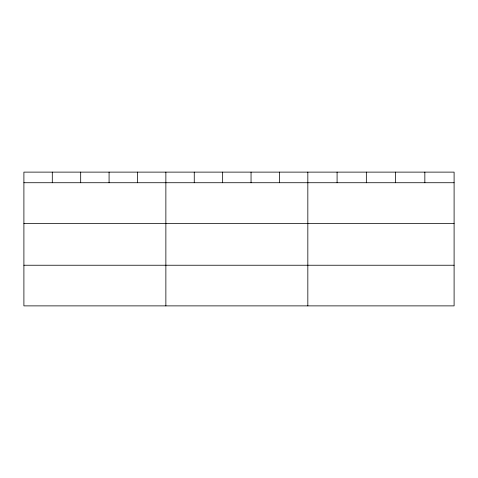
<?xml version="1.0" encoding="UTF-8"?>
<svg xmlns="http://www.w3.org/2000/svg" width="478" height="478" viewBox="0 0 478 478"><rect width="100%" height="100%" fill="white"/><g stroke="black" fill="none" stroke-linecap="round" stroke-linejoin="round"><path stroke-width="0.72" d="M454.1 223.369L454.1 172.122L23.9 172.122L23.9 305.878L454.1 305.878L454.1 223.369L23.9 223.369M23.9 182.727L454.1 182.727M23.9 265.236L454.1 265.236M424.846 172.122L424.846 182.727M395.593 172.122L395.593 182.727M366.339 172.122L366.339 182.727M337.086 172.122L337.086 182.727M307.832 172.122L307.832 305.878M279.439 172.122L279.439 182.727M251.046 172.122L251.046 182.727M222.652 172.122L222.652 182.727M194.259 172.122L194.259 182.727M165.866 172.122L165.866 305.878M137.473 172.122L137.473 182.727M109.08 172.122L109.08 182.727M80.686 172.122L80.686 182.727M52.293 172.122L52.293 182.727"/></g></svg>
